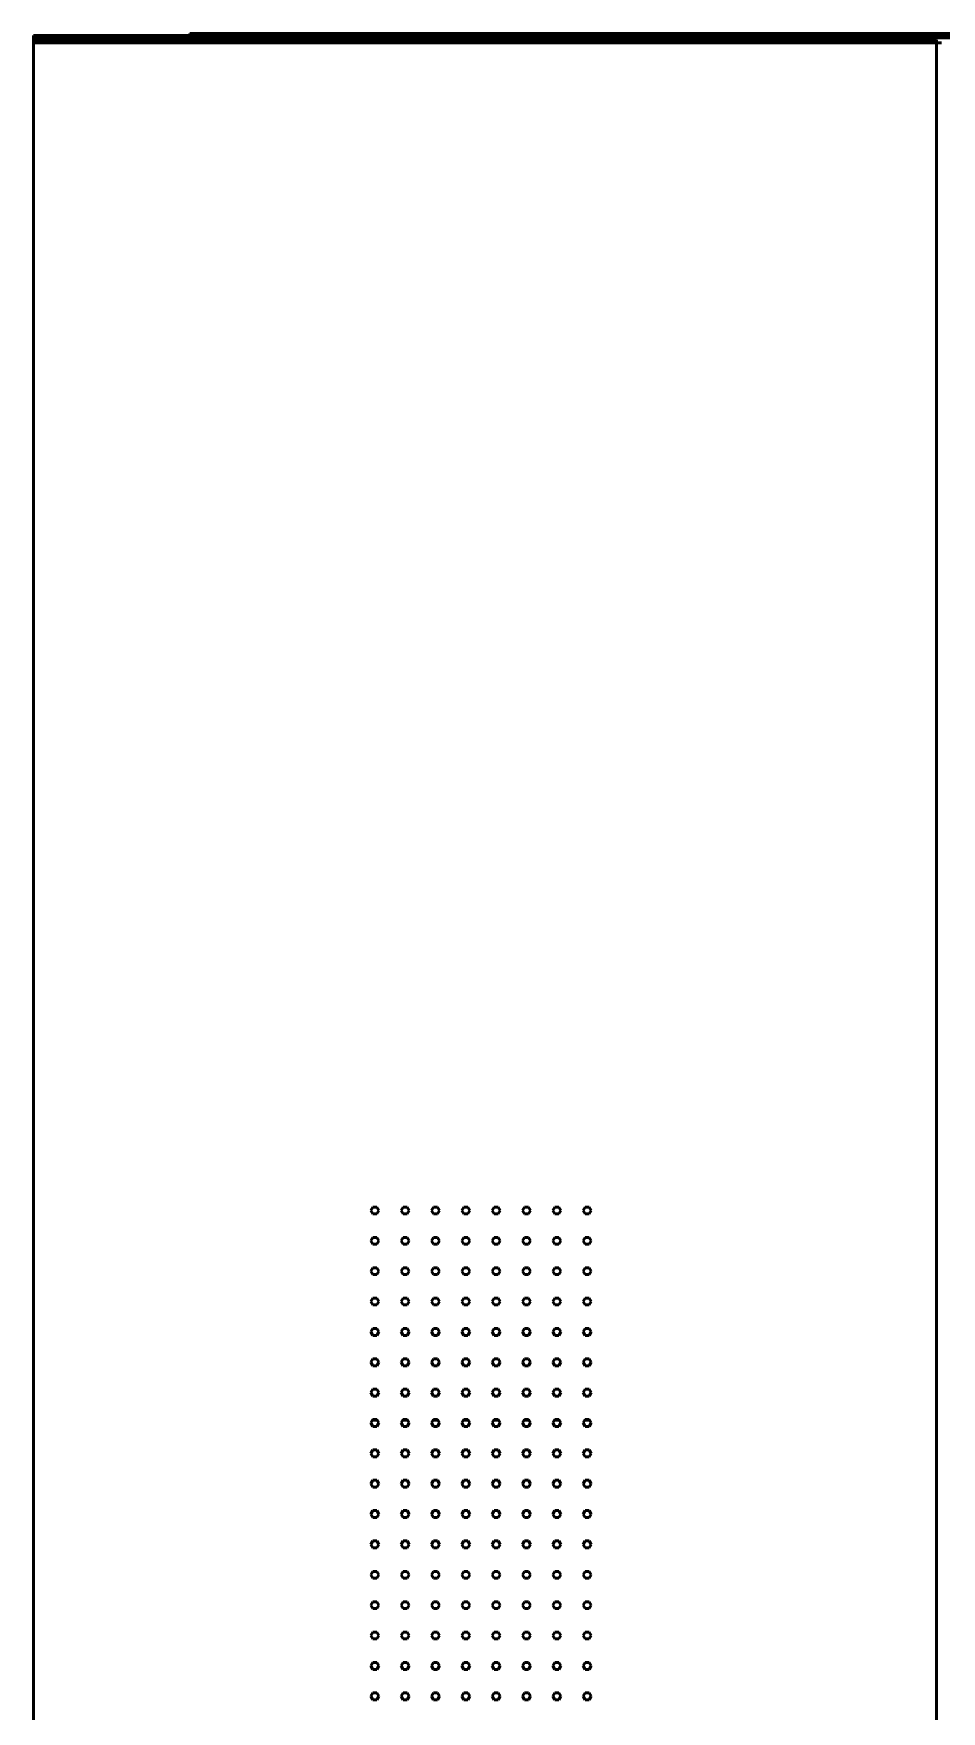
# Model space of a CAD drawing. Header units: millimetres. Extents: x 0 to 114, y -14 to 195.
# Drawn here: x 0 to 56.9, y 89.9 to 195 of the extents above; entities that cross this region are included whole.
import ezdxf

# ---------------------------------------------------------------- set-up
doc = ezdxf.new("R2010")
doc.units = ezdxf.units.MM
doc.layers.add('Visible (ANSI)', color=7, linetype='Continuous', lineweight=50)

msp = doc.modelspace()

# ---------------------------------------------------------------- linework, layer by layer
at = {"layer": 'Visible (ANSI)'}
for p, q in [((0, 194.878), (0.634, 194.878)), ((0, 194.878), (0, 194.726)), ((0.634, 194.726), (0, 194.726)), ((0, 194.726), (0, 194.422)), ((0.634, 194.726), (0, 194.726)), ((0, 194.599), (0.305, 194.599)), ((0, 194.599), (0, 194.447)), ((8.866, 194.599), (0.305, 194.599)), ((0.634, 194.878), (112.795, 194.878)), ((0.634, 194.726), (112.795, 194.726)), ((0.634, 194.726), (4.439, 194.726)), ((5.073, 194.599), (5.073, 194.726)), ((8.866, 194.599), (9.023, 194.599)), ((10.942, 194.599), (9.023, 194.599)), ((9.791, 195), (9.791, 194.878)), ((9.791, 195), (10.425, 195)), ((10.425, 195), (103.004, 195)), ((11.02, 194.599), (10.942, 194.599)), ((45.536, 194.599), (11.02, 194.599)), ((45.614, 194.599), (45.536, 194.599)), ((47.532, 194.599), (45.614, 194.599)), ((47.532, 194.599), (47.689, 194.599)), ((56.251, 194.599), (47.689, 194.599)), ((56.251, 194.599), (56.555, 194.599)), ((56.555, 194.447), (56.555, 194.599)), ((0.305, 194.447), (0, 194.447)), ((0, 10.298), (0, 194.422)), ((0.304, 194.422), (0, 194.422)), ((0.304, 194.422), (8.866, 194.422)), ((0.305, 194.447), (8.866, 194.447)), ((0.305, 194.422), (0.305, 194.447)), ((9.023, 194.447), (8.866, 194.447)), ((9.023, 194.422), (8.866, 194.422)), ((9.023, 194.447), (10.942, 194.447)), ((10.941, 194.422), (9.023, 194.422)), ((11.019, 194.422), (10.941, 194.422)), ((10.942, 194.447), (11.02, 194.447)), ((11.019, 194.422), (45.536, 194.422)), ((11.02, 194.447), (45.536, 194.447)), ((45.536, 194.447), (45.614, 194.447)), ((45.536, 194.422), (45.615, 194.422)), ((45.614, 194.447), (47.532, 194.447)), ((45.615, 194.422), (47.533, 194.422)), ((47.689, 194.447), (47.532, 194.447)), ((47.69, 194.422), (47.533, 194.422)), ((47.689, 194.447), (56.251, 194.447)), ((47.69, 194.422), (56.251, 194.422)), ((56.555, 194.447), (56.251, 194.447)), ((56.251, 194.422), (56.251, 194.447)), ((56.556, 194.422), (56.251, 194.422)), ((56.556, 194.422), (56.708, 194.422)), ((56.556, 194.422), (56.556, 10.298)), ((56.708, 194.422), (56.873, 194.422)), ((21.12, 121.266), (21.245, 121.482)), ((21.245, 121.05), (21.12, 121.266)), ((21.245, 121.482), (21.495, 121.482)), ((21.495, 121.05), (21.245, 121.05)), ((21.495, 121.482), (21.619, 121.266)), ((21.619, 121.266), (21.495, 121.05)), ((23.023, 121.266), (23.147, 121.482)), ((23.147, 121.05), (23.023, 121.266)), ((23.147, 121.482), (23.397, 121.482)), ((23.397, 121.05), (23.147, 121.05)), ((23.397, 121.482), (23.522, 121.266)), ((23.522, 121.266), (23.397, 121.05)), ((24.925, 121.266), (25.05, 121.482)), ((25.05, 121.05), (24.925, 121.266)), ((25.05, 121.482), (25.299, 121.482)), ((25.299, 121.05), (25.05, 121.05)), ((25.299, 121.482), (25.424, 121.266)), ((25.424, 121.266), (25.299, 121.05)), ((26.827, 121.266), (26.952, 121.482)), ((26.952, 121.05), (26.827, 121.266)), ((26.952, 121.482), (27.202, 121.482)), ((27.202, 121.05), (26.952, 121.05)), ((27.202, 121.482), (27.326, 121.266)), ((27.326, 121.266), (27.202, 121.05)), ((28.729, 121.266), (28.854, 121.482)), ((28.854, 121.05), (28.729, 121.266)), ((28.854, 121.482), (29.104, 121.482)), ((29.104, 121.05), (28.854, 121.05)), ((29.104, 121.482), (29.229, 121.266)), ((29.229, 121.266), (29.104, 121.05)), ((30.632, 121.266), (30.757, 121.482)), ((30.757, 121.05), (30.632, 121.266)), ((30.757, 121.482), (31.006, 121.482)), ((31.006, 121.05), (30.757, 121.05)), ((31.006, 121.482), (31.131, 121.266)), ((31.131, 121.266), (31.006, 121.05)), ((32.534, 121.266), (32.659, 121.482)), ((32.659, 121.05), (32.534, 121.266)), ((32.659, 121.482), (32.909, 121.482)), ((32.909, 121.05), (32.659, 121.05)), ((32.909, 121.482), (33.033, 121.266)), ((33.033, 121.266), (32.909, 121.05)), ((34.436, 121.266), (34.561, 121.482)), ((34.561, 121.05), (34.436, 121.266)), ((34.561, 121.482), (34.811, 121.482)), ((34.811, 121.05), (34.561, 121.05)), ((34.811, 121.482), (34.936, 121.266)), ((34.936, 121.266), (34.811, 121.05)), ((21.12, 119.364), (21.245, 119.58)), ((21.245, 119.148), (21.12, 119.364)), ((21.245, 119.58), (21.495, 119.58)), ((21.495, 119.148), (21.245, 119.148)), ((21.495, 119.58), (21.619, 119.364)), ((21.619, 119.364), (21.495, 119.148)), ((23.023, 119.364), (23.147, 119.58)), ((23.147, 119.148), (23.023, 119.364)), ((23.147, 119.58), (23.397, 119.58)), ((23.397, 119.148), (23.147, 119.148)), ((23.397, 119.58), (23.522, 119.364)), ((23.522, 119.364), (23.397, 119.148)), ((24.925, 119.364), (25.05, 119.58)), ((25.05, 119.148), (24.925, 119.364)), ((25.05, 119.58), (25.299, 119.58)), ((25.299, 119.148), (25.05, 119.148)), ((25.299, 119.58), (25.424, 119.364)), ((25.424, 119.364), (25.299, 119.148)), ((26.827, 119.364), (26.952, 119.58)), ((26.952, 119.148), (26.827, 119.364)), ((26.952, 119.58), (27.202, 119.58)), ((27.202, 119.148), (26.952, 119.148)), ((27.202, 119.58), (27.326, 119.364)), ((27.326, 119.364), (27.202, 119.148)), ((28.729, 119.364), (28.854, 119.58)), ((28.854, 119.148), (28.729, 119.364)), ((28.854, 119.58), (29.104, 119.58)), ((29.104, 119.148), (28.854, 119.148)), ((29.104, 119.58), (29.229, 119.364)), ((29.229, 119.364), (29.104, 119.148)), ((30.632, 119.364), (30.757, 119.58)), ((30.757, 119.148), (30.632, 119.364)), ((30.757, 119.58), (31.006, 119.58)), ((31.006, 119.148), (30.757, 119.148)), ((31.006, 119.58), (31.131, 119.364)), ((31.131, 119.364), (31.006, 119.148)), ((32.534, 119.364), (32.659, 119.58)), ((32.659, 119.148), (32.534, 119.364)), ((32.659, 119.58), (32.909, 119.58)), ((32.909, 119.148), (32.659, 119.148)), ((32.909, 119.58), (33.033, 119.364)), ((33.033, 119.364), (32.909, 119.148)), ((34.436, 119.364), (34.561, 119.58)), ((34.561, 119.148), (34.436, 119.364)), ((34.561, 119.58), (34.811, 119.58)), ((34.811, 119.148), (34.561, 119.148)), ((34.811, 119.58), (34.936, 119.364)), ((34.936, 119.364), (34.811, 119.148)), ((21.12, 117.462), (21.245, 117.678)), ((21.245, 117.245), (21.12, 117.462)), ((21.245, 117.678), (21.495, 117.678)), ((21.495, 117.245), (21.245, 117.245)), ((21.495, 117.678), (21.619, 117.462)), ((21.619, 117.462), (21.495, 117.245)), ((23.023, 117.462), (23.147, 117.678)), ((23.147, 117.245), (23.023, 117.462)), ((23.147, 117.678), (23.397, 117.678)), ((23.397, 117.245), (23.147, 117.245)), ((23.397, 117.678), (23.522, 117.462)), ((23.522, 117.462), (23.397, 117.245)), ((24.925, 117.462), (25.05, 117.678)), ((25.05, 117.245), (24.925, 117.462)), ((25.05, 117.678), (25.299, 117.678)), ((25.299, 117.245), (25.05, 117.245)), ((25.299, 117.678), (25.424, 117.462)), ((25.424, 117.462), (25.299, 117.245)), ((26.827, 117.462), (26.952, 117.678)), ((26.952, 117.245), (26.827, 117.462)), ((26.952, 117.678), (27.202, 117.678)), ((27.202, 117.245), (26.952, 117.245)), ((27.202, 117.678), (27.326, 117.462)), ((27.326, 117.462), (27.202, 117.245)), ((28.729, 117.462), (28.854, 117.678)), ((28.854, 117.245), (28.729, 117.462)), ((28.854, 117.678), (29.104, 117.678)), ((29.104, 117.245), (28.854, 117.245)), ((29.104, 117.678), (29.229, 117.462)), ((29.229, 117.462), (29.104, 117.245)), ((30.632, 117.462), (30.757, 117.678)), ((30.757, 117.245), (30.632, 117.462)), ((30.757, 117.678), (31.006, 117.678)), ((31.006, 117.245), (30.757, 117.245)), ((31.006, 117.678), (31.131, 117.462)), ((31.131, 117.462), (31.006, 117.245)), ((32.534, 117.462), (32.659, 117.678)), ((32.659, 117.245), (32.534, 117.462)), ((32.659, 117.678), (32.909, 117.678)), ((32.909, 117.245), (32.659, 117.245)), ((32.909, 117.678), (33.033, 117.462)), ((33.033, 117.462), (32.909, 117.245)), ((34.436, 117.462), (34.561, 117.678)), ((34.561, 117.245), (34.436, 117.462)), ((34.561, 117.678), (34.811, 117.678)), ((34.811, 117.245), (34.561, 117.245)), ((34.811, 117.678), (34.936, 117.462)), ((34.936, 117.462), (34.811, 117.245)), ((21.12, 115.559), (21.245, 115.776)), ((21.245, 115.776), (21.495, 115.776)), ((21.495, 115.776), (21.619, 115.559)), ((23.023, 115.559), (23.147, 115.776)), ((23.147, 115.776), (23.397, 115.776)), ((23.397, 115.776), (23.522, 115.559)), ((24.925, 115.559), (25.05, 115.776)), ((25.05, 115.776), (25.299, 115.776)), ((25.299, 115.776), (25.424, 115.559)), ((26.827, 115.559), (26.952, 115.776)), ((26.952, 115.776), (27.202, 115.776)), ((27.202, 115.776), (27.326, 115.559)), ((28.729, 115.559), (28.854, 115.776)), ((28.854, 115.776), (29.104, 115.776)), ((29.104, 115.776), (29.229, 115.559)), ((30.632, 115.559), (30.757, 115.776)), ((30.757, 115.776), (31.006, 115.776)), ((31.006, 115.776), (31.131, 115.559)), ((32.534, 115.559), (32.659, 115.776)), ((32.659, 115.776), (32.909, 115.776)), ((32.909, 115.776), (33.033, 115.559)), ((34.436, 115.559), (34.561, 115.776)), ((34.561, 115.776), (34.811, 115.776)), ((34.811, 115.776), (34.936, 115.559)), ((21.245, 115.343), (21.12, 115.559)), ((21.495, 115.343), (21.245, 115.343)), ((21.619, 115.559), (21.495, 115.343)), ((23.147, 115.343), (23.023, 115.559)), ((23.397, 115.343), (23.147, 115.343)), ((23.522, 115.559), (23.397, 115.343)), ((25.05, 115.343), (24.925, 115.559)), ((25.299, 115.343), (25.05, 115.343)), ((25.424, 115.559), (25.299, 115.343)), ((26.952, 115.343), (26.827, 115.559)), ((27.202, 115.343), (26.952, 115.343)), ((27.326, 115.559), (27.202, 115.343)), ((28.854, 115.343), (28.729, 115.559)), ((29.104, 115.343), (28.854, 115.343)), ((29.229, 115.559), (29.104, 115.343)), ((30.757, 115.343), (30.632, 115.559)), ((31.006, 115.343), (30.757, 115.343)), ((31.131, 115.559), (31.006, 115.343)), ((32.659, 115.343), (32.534, 115.559)), ((32.909, 115.343), (32.659, 115.343)), ((33.033, 115.559), (32.909, 115.343)), ((34.561, 115.343), (34.436, 115.559)), ((34.811, 115.343), (34.561, 115.343)), ((34.936, 115.559), (34.811, 115.343)), ((21.12, 113.657), (21.245, 113.873)), ((21.245, 113.441), (21.12, 113.657)), ((21.245, 113.873), (21.495, 113.873)), ((21.495, 113.873), (21.619, 113.657)), ((21.619, 113.657), (21.495, 113.441)), ((23.023, 113.657), (23.147, 113.873)), ((23.147, 113.441), (23.023, 113.657)), ((23.147, 113.873), (23.397, 113.873)), ((23.397, 113.873), (23.522, 113.657)), ((23.522, 113.657), (23.397, 113.441)), ((24.925, 113.657), (25.05, 113.873)), ((25.05, 113.441), (24.925, 113.657)), ((25.05, 113.873), (25.299, 113.873)), ((25.299, 113.873), (25.424, 113.657)), ((25.424, 113.657), (25.299, 113.441)), ((26.827, 113.657), (26.952, 113.873)), ((26.952, 113.441), (26.827, 113.657)), ((26.952, 113.873), (27.202, 113.873)), ((27.202, 113.873), (27.326, 113.657)), ((27.326, 113.657), (27.202, 113.441)), ((28.729, 113.657), (28.854, 113.873)), ((28.854, 113.441), (28.729, 113.657)), ((28.854, 113.873), (29.104, 113.873)), ((29.104, 113.873), (29.229, 113.657)), ((29.229, 113.657), (29.104, 113.441)), ((30.632, 113.657), (30.757, 113.873)), ((30.757, 113.441), (30.632, 113.657)), ((30.757, 113.873), (31.006, 113.873)), ((31.006, 113.873), (31.131, 113.657)), ((31.131, 113.657), (31.006, 113.441)), ((32.534, 113.657), (32.659, 113.873)), ((32.659, 113.441), (32.534, 113.657)), ((32.659, 113.873), (32.909, 113.873)), ((32.909, 113.873), (33.033, 113.657)), ((33.033, 113.657), (32.909, 113.441)), ((34.436, 113.657), (34.561, 113.873)), ((34.561, 113.441), (34.436, 113.657)), ((34.561, 113.873), (34.811, 113.873)), ((34.811, 113.873), (34.936, 113.657)), ((34.936, 113.657), (34.811, 113.441)), ((21.495, 113.441), (21.245, 113.441)), ((23.397, 113.441), (23.147, 113.441)), ((25.299, 113.441), (25.05, 113.441)), ((27.202, 113.441), (26.952, 113.441)), ((29.104, 113.441), (28.854, 113.441)), ((31.006, 113.441), (30.757, 113.441)), ((32.909, 113.441), (32.659, 113.441)), ((34.811, 113.441), (34.561, 113.441)), ((21.12, 111.755), (21.245, 111.971)), ((21.245, 111.538), (21.12, 111.755)), ((21.245, 111.971), (21.495, 111.971)), ((21.495, 111.538), (21.245, 111.538)), ((21.495, 111.971), (21.619, 111.755)), ((21.619, 111.755), (21.495, 111.538)), ((23.023, 111.755), (23.147, 111.971)), ((23.147, 111.538), (23.023, 111.755)), ((23.147, 111.971), (23.397, 111.971)), ((23.397, 111.538), (23.147, 111.538)), ((23.397, 111.971), (23.522, 111.755)), ((23.522, 111.755), (23.397, 111.538)), ((24.925, 111.755), (25.05, 111.971)), ((25.05, 111.538), (24.925, 111.755)), ((25.05, 111.971), (25.299, 111.971)), ((25.299, 111.538), (25.05, 111.538)), ((25.299, 111.971), (25.424, 111.755)), ((25.424, 111.755), (25.299, 111.538)), ((26.827, 111.755), (26.952, 111.971)), ((26.952, 111.538), (26.827, 111.755)), ((26.952, 111.971), (27.202, 111.971)), ((27.202, 111.538), (26.952, 111.538)), ((27.202, 111.971), (27.326, 111.755)), ((27.326, 111.755), (27.202, 111.538)), ((28.729, 111.755), (28.854, 111.971)), ((28.854, 111.538), (28.729, 111.755)), ((28.854, 111.971), (29.104, 111.971)), ((29.104, 111.538), (28.854, 111.538)), ((29.104, 111.971), (29.229, 111.755)), ((29.229, 111.755), (29.104, 111.538)), ((30.632, 111.755), (30.757, 111.971)), ((30.757, 111.538), (30.632, 111.755)), ((30.757, 111.971), (31.006, 111.971)), ((31.006, 111.538), (30.757, 111.538)), ((31.006, 111.971), (31.131, 111.755)), ((31.131, 111.755), (31.006, 111.538)), ((32.534, 111.755), (32.659, 111.971)), ((32.659, 111.538), (32.534, 111.755)), ((32.659, 111.971), (32.909, 111.971)), ((32.909, 111.538), (32.659, 111.538)), ((32.909, 111.971), (33.033, 111.755)), ((33.033, 111.755), (32.909, 111.538)), ((34.436, 111.755), (34.561, 111.971)), ((34.561, 111.538), (34.436, 111.755)), ((34.561, 111.971), (34.811, 111.971)), ((34.811, 111.538), (34.561, 111.538)), ((34.811, 111.971), (34.936, 111.755)), ((34.936, 111.755), (34.811, 111.538)), ((21.12, 109.852), (21.245, 110.069)), ((21.245, 109.636), (21.12, 109.852)), ((21.245, 110.069), (21.495, 110.069)), ((21.495, 109.636), (21.245, 109.636)), ((21.495, 110.069), (21.619, 109.852)), ((21.619, 109.852), (21.495, 109.636)), ((23.023, 109.852), (23.147, 110.069)), ((23.147, 109.636), (23.023, 109.852)), ((23.147, 110.069), (23.397, 110.069)), ((23.397, 109.636), (23.147, 109.636)), ((23.397, 110.069), (23.522, 109.852)), ((23.522, 109.852), (23.397, 109.636)), ((24.925, 109.852), (25.05, 110.069)), ((25.05, 109.636), (24.925, 109.852)), ((25.05, 110.069), (25.299, 110.069)), ((25.299, 109.636), (25.05, 109.636)), ((25.299, 110.069), (25.424, 109.852)), ((25.424, 109.852), (25.299, 109.636)), ((26.827, 109.852), (26.952, 110.069)), ((26.952, 109.636), (26.827, 109.852)), ((26.952, 110.069), (27.202, 110.069)), ((27.202, 109.636), (26.952, 109.636)), ((27.202, 110.069), (27.326, 109.852)), ((27.326, 109.852), (27.202, 109.636)), ((28.729, 109.852), (28.854, 110.069)), ((28.854, 109.636), (28.729, 109.852)), ((28.854, 110.069), (29.104, 110.069)), ((29.104, 109.636), (28.854, 109.636)), ((29.104, 110.069), (29.229, 109.852)), ((29.229, 109.852), (29.104, 109.636)), ((30.632, 109.852), (30.757, 110.069)), ((30.757, 109.636), (30.632, 109.852)), ((30.757, 110.069), (31.006, 110.069)), ((31.006, 109.636), (30.757, 109.636)), ((31.006, 110.069), (31.131, 109.852)), ((31.131, 109.852), (31.006, 109.636)), ((32.534, 109.852), (32.659, 110.069)), ((32.659, 109.636), (32.534, 109.852)), ((32.659, 110.069), (32.909, 110.069)), ((32.909, 109.636), (32.659, 109.636)), ((32.909, 110.069), (33.033, 109.852)), ((33.033, 109.852), (32.909, 109.636)), ((34.436, 109.852), (34.561, 110.069)), ((34.561, 109.636), (34.436, 109.852)), ((34.561, 110.069), (34.811, 110.069)), ((34.811, 109.636), (34.561, 109.636)), ((34.811, 110.069), (34.936, 109.852)), ((34.936, 109.852), (34.811, 109.636)), ((21.12, 107.95), (21.245, 108.166)), ((21.245, 107.734), (21.12, 107.95)), ((21.52, 108.122), (21.22, 108.122)), ((21.245, 108.166), (21.495, 108.166)), ((21.495, 107.734), (21.245, 107.734)), ((21.495, 108.166), (21.619, 107.95)), ((21.619, 107.95), (21.495, 107.734)), ((23.023, 107.95), (23.147, 108.166)), ((23.147, 107.734), (23.023, 107.95)), ((23.422, 108.122), (23.122, 108.122)), ((23.147, 108.166), (23.397, 108.166)), ((23.397, 107.734), (23.147, 107.734)), ((23.397, 108.166), (23.522, 107.95)), ((23.522, 107.95), (23.397, 107.734)), ((24.925, 107.95), (25.05, 108.166)), ((25.05, 107.734), (24.925, 107.95)), ((25.325, 108.122), (25.024, 108.122)), ((25.05, 108.166), (25.299, 108.166)), ((25.299, 107.734), (25.05, 107.734)), ((25.299, 108.166), (25.424, 107.95)), ((25.424, 107.95), (25.299, 107.734)), ((26.827, 107.95), (26.952, 108.166)), ((26.952, 107.734), (26.827, 107.95)), ((27.227, 108.122), (26.927, 108.122)), ((26.952, 108.166), (27.202, 108.166)), ((27.202, 107.734), (26.952, 107.734)), ((27.202, 108.166), (27.326, 107.95)), ((27.326, 107.95), (27.202, 107.734)), ((28.729, 107.95), (28.854, 108.166)), ((28.854, 107.734), (28.729, 107.95)), ((29.129, 108.122), (28.829, 108.122)), ((28.854, 108.166), (29.104, 108.166)), ((29.104, 107.734), (28.854, 107.734)), ((29.104, 108.166), (29.229, 107.95)), ((29.229, 107.95), (29.104, 107.734)), ((30.632, 107.95), (30.757, 108.166)), ((30.757, 107.734), (30.632, 107.95)), ((31.032, 108.122), (30.731, 108.122)), ((30.757, 108.166), (31.006, 108.166)), ((31.006, 107.734), (30.757, 107.734)), ((31.006, 108.166), (31.131, 107.95)), ((31.131, 107.95), (31.006, 107.734)), ((32.534, 107.95), (32.659, 108.166)), ((32.659, 107.734), (32.534, 107.95)), ((32.934, 108.122), (32.634, 108.122)), ((32.659, 108.166), (32.909, 108.166)), ((32.909, 107.734), (32.659, 107.734)), ((32.909, 108.166), (33.033, 107.95)), ((33.033, 107.95), (32.909, 107.734)), ((34.436, 107.95), (34.561, 108.166)), ((34.561, 107.734), (34.436, 107.95)), ((34.836, 108.122), (34.536, 108.122)), ((34.561, 108.166), (34.811, 108.166)), ((34.811, 107.734), (34.561, 107.734)), ((34.811, 108.166), (34.936, 107.95)), ((34.936, 107.95), (34.811, 107.734)), ((21.12, 106.048), (21.245, 106.264)), ((21.245, 106.264), (21.495, 106.264)), ((21.495, 106.264), (21.619, 106.048)), ((23.023, 106.048), (23.147, 106.264)), ((23.147, 106.264), (23.397, 106.264)), ((23.397, 106.264), (23.522, 106.048)), ((24.925, 106.048), (25.05, 106.264)), ((25.05, 106.264), (25.299, 106.264)), ((25.299, 106.264), (25.424, 106.048)), ((26.827, 106.048), (26.952, 106.264)), ((26.952, 106.264), (27.202, 106.264)), ((27.202, 106.264), (27.326, 106.048)), ((28.729, 106.048), (28.854, 106.264)), ((28.854, 106.264), (29.104, 106.264)), ((29.104, 106.264), (29.229, 106.048)), ((30.632, 106.048), (30.757, 106.264)), ((30.757, 106.264), (31.006, 106.264)), ((31.006, 106.264), (31.131, 106.048)), ((32.534, 106.048), (32.659, 106.264)), ((32.659, 106.264), (32.909, 106.264)), ((32.909, 106.264), (33.033, 106.048)), ((34.436, 106.048), (34.561, 106.264)), ((34.561, 106.264), (34.811, 106.264)), ((34.811, 106.264), (34.936, 106.048)), ((21.245, 105.832), (21.12, 106.048)), ((21.495, 105.832), (21.245, 105.832)), ((21.619, 106.048), (21.495, 105.832)), ((23.147, 105.832), (23.023, 106.048)), ((23.397, 105.832), (23.147, 105.832)), ((23.522, 106.048), (23.397, 105.832)), ((25.05, 105.832), (24.925, 106.048)), ((25.299, 105.832), (25.05, 105.832)), ((25.424, 106.048), (25.299, 105.832)), ((26.952, 105.832), (26.827, 106.048)), ((27.202, 105.832), (26.952, 105.832)), ((27.326, 106.048), (27.202, 105.832)), ((28.854, 105.832), (28.729, 106.048)), ((29.104, 105.832), (28.854, 105.832)), ((29.229, 106.048), (29.104, 105.832)), ((30.757, 105.832), (30.632, 106.048)), ((31.006, 105.832), (30.757, 105.832)), ((31.131, 106.048), (31.006, 105.832)), ((32.659, 105.832), (32.534, 106.048)), ((32.909, 105.832), (32.659, 105.832)), ((33.033, 106.048), (32.909, 105.832)), ((34.561, 105.832), (34.436, 106.048)), ((34.811, 105.832), (34.561, 105.832)), ((34.936, 106.048), (34.811, 105.832)), ((21.12, 104.145), (21.245, 104.362)), ((21.245, 103.929), (21.12, 104.145)), ((21.245, 104.362), (21.495, 104.362)), ((21.495, 104.362), (21.619, 104.145)), ((21.619, 104.145), (21.495, 103.929)), ((23.023, 104.145), (23.147, 104.362)), ((23.147, 103.929), (23.023, 104.145)), ((23.147, 104.362), (23.397, 104.362)), ((23.397, 104.362), (23.522, 104.145)), ((23.522, 104.145), (23.397, 103.929)), ((24.925, 104.145), (25.05, 104.362)), ((25.05, 103.929), (24.925, 104.145)), ((25.05, 104.362), (25.299, 104.362)), ((25.299, 104.362), (25.424, 104.145)), ((25.424, 104.145), (25.299, 103.929)), ((26.827, 104.145), (26.952, 104.362)), ((26.952, 103.929), (26.827, 104.145)), ((26.952, 104.362), (27.202, 104.362)), ((27.202, 104.362), (27.326, 104.145)), ((27.326, 104.145), (27.202, 103.929)), ((28.729, 104.145), (28.854, 104.362)), ((28.854, 103.929), (28.729, 104.145)), ((28.854, 104.362), (29.104, 104.362)), ((29.104, 104.362), (29.229, 104.145)), ((29.229, 104.145), (29.104, 103.929)), ((30.632, 104.145), (30.757, 104.362)), ((30.757, 103.929), (30.632, 104.145)), ((30.757, 104.362), (31.006, 104.362)), ((31.006, 104.362), (31.131, 104.145)), ((31.131, 104.145), (31.006, 103.929)), ((32.534, 104.145), (32.659, 104.362)), ((32.659, 103.929), (32.534, 104.145)), ((32.659, 104.362), (32.909, 104.362)), ((32.909, 104.362), (33.033, 104.145)), ((33.033, 104.145), (32.909, 103.929)), ((34.436, 104.145), (34.561, 104.362)), ((34.561, 103.929), (34.436, 104.145)), ((34.561, 104.362), (34.811, 104.362)), ((34.811, 104.362), (34.936, 104.145)), ((34.936, 104.145), (34.811, 103.929)), ((21.495, 103.929), (21.245, 103.929)), ((23.397, 103.929), (23.147, 103.929)), ((25.299, 103.929), (25.05, 103.929)), ((27.202, 103.929), (26.952, 103.929)), ((29.104, 103.929), (28.854, 103.929)), ((31.006, 103.929), (30.757, 103.929)), ((32.909, 103.929), (32.659, 103.929)), ((34.811, 103.929), (34.561, 103.929)), ((21.12, 102.243), (21.245, 102.459)), ((21.245, 102.027), (21.12, 102.243)), ((21.245, 102.459), (21.495, 102.459)), ((21.495, 102.027), (21.245, 102.027)), ((21.495, 102.459), (21.619, 102.243)), ((21.619, 102.243), (21.495, 102.027)), ((23.023, 102.243), (23.147, 102.459)), ((23.147, 102.027), (23.023, 102.243)), ((23.147, 102.459), (23.397, 102.459)), ((23.397, 102.027), (23.147, 102.027)), ((23.397, 102.459), (23.522, 102.243)), ((23.522, 102.243), (23.397, 102.027)), ((24.925, 102.243), (25.05, 102.459)), ((25.05, 102.027), (24.925, 102.243)), ((25.05, 102.459), (25.299, 102.459)), ((25.299, 102.027), (25.05, 102.027)), ((25.299, 102.459), (25.424, 102.243)), ((25.424, 102.243), (25.299, 102.027)), ((26.827, 102.243), (26.952, 102.459)), ((26.952, 102.027), (26.827, 102.243)), ((26.952, 102.459), (27.202, 102.459)), ((27.202, 102.027), (26.952, 102.027)), ((27.202, 102.459), (27.326, 102.243)), ((27.326, 102.243), (27.202, 102.027)), ((28.729, 102.243), (28.854, 102.459)), ((28.854, 102.027), (28.729, 102.243)), ((28.854, 102.459), (29.104, 102.459)), ((29.104, 102.027), (28.854, 102.027)), ((29.104, 102.459), (29.229, 102.243)), ((29.229, 102.243), (29.104, 102.027)), ((30.632, 102.243), (30.757, 102.459)), ((30.757, 102.027), (30.632, 102.243)), ((30.757, 102.459), (31.006, 102.459)), ((31.006, 102.027), (30.757, 102.027)), ((31.006, 102.459), (31.131, 102.243)), ((31.131, 102.243), (31.006, 102.027)), ((32.534, 102.243), (32.659, 102.459)), ((32.659, 102.027), (32.534, 102.243)), ((32.659, 102.459), (32.909, 102.459)), ((32.909, 102.027), (32.659, 102.027)), ((32.909, 102.459), (33.033, 102.243)), ((33.033, 102.243), (32.909, 102.027)), ((34.436, 102.243), (34.561, 102.459)), ((34.561, 102.027), (34.436, 102.243)), ((34.561, 102.459), (34.811, 102.459)), ((34.811, 102.027), (34.561, 102.027)), ((34.811, 102.459), (34.936, 102.243)), ((34.936, 102.243), (34.811, 102.027)), ((21.12, 100.341), (21.245, 100.557)), ((21.245, 100.125), (21.12, 100.341)), ((21.245, 100.557), (21.495, 100.557)), ((21.495, 100.125), (21.245, 100.125)), ((21.495, 100.557), (21.619, 100.341)), ((21.619, 100.341), (21.495, 100.125)), ((23.023, 100.341), (23.147, 100.557)), ((23.147, 100.125), (23.023, 100.341)), ((23.147, 100.557), (23.397, 100.557)), ((23.397, 100.125), (23.147, 100.125)), ((23.397, 100.557), (23.522, 100.341)), ((23.522, 100.341), (23.397, 100.125)), ((24.925, 100.341), (25.05, 100.557)), ((25.05, 100.125), (24.925, 100.341)), ((25.05, 100.557), (25.299, 100.557)), ((25.299, 100.125), (25.05, 100.125)), ((25.299, 100.557), (25.424, 100.341)), ((25.424, 100.341), (25.299, 100.125)), ((26.827, 100.341), (26.952, 100.557)), ((26.952, 100.125), (26.827, 100.341)), ((26.952, 100.557), (27.202, 100.557)), ((27.202, 100.125), (26.952, 100.125)), ((27.202, 100.557), (27.326, 100.341)), ((27.326, 100.341), (27.202, 100.125)), ((28.729, 100.341), (28.854, 100.557)), ((28.854, 100.125), (28.729, 100.341)), ((28.854, 100.557), (29.104, 100.557)), ((29.104, 100.125), (28.854, 100.125)), ((29.104, 100.557), (29.229, 100.341)), ((29.229, 100.341), (29.104, 100.125)), ((30.632, 100.341), (30.757, 100.557)), ((30.757, 100.125), (30.632, 100.341)), ((30.757, 100.557), (31.006, 100.557)), ((31.006, 100.125), (30.757, 100.125)), ((31.006, 100.557), (31.131, 100.341)), ((31.131, 100.341), (31.006, 100.125)), ((32.534, 100.341), (32.659, 100.557)), ((32.659, 100.125), (32.534, 100.341)), ((32.659, 100.557), (32.909, 100.557)), ((32.909, 100.125), (32.659, 100.125)), ((32.909, 100.557), (33.033, 100.341)), ((33.033, 100.341), (32.909, 100.125)), ((34.436, 100.341), (34.561, 100.557)), ((34.561, 100.125), (34.436, 100.341)), ((34.561, 100.557), (34.811, 100.557)), ((34.811, 100.125), (34.561, 100.125)), ((34.811, 100.557), (34.936, 100.341)), ((34.936, 100.341), (34.811, 100.125)), ((21.12, 98.438), (21.245, 98.655)), ((21.245, 98.222), (21.12, 98.438)), ((21.245, 98.655), (21.495, 98.655)), ((21.495, 98.222), (21.245, 98.222)), ((21.495, 98.655), (21.619, 98.438)), ((21.619, 98.438), (21.495, 98.222)), ((23.023, 98.438), (23.147, 98.655)), ((23.147, 98.222), (23.023, 98.438)), ((23.147, 98.655), (23.397, 98.655)), ((23.397, 98.222), (23.147, 98.222)), ((23.397, 98.655), (23.522, 98.438)), ((23.522, 98.438), (23.397, 98.222)), ((24.925, 98.438), (25.05, 98.655)), ((25.05, 98.222), (24.925, 98.438)), ((25.05, 98.655), (25.299, 98.655)), ((25.299, 98.222), (25.05, 98.222)), ((25.299, 98.655), (25.424, 98.438)), ((25.424, 98.438), (25.299, 98.222)), ((26.827, 98.438), (26.952, 98.655)), ((26.952, 98.222), (26.827, 98.438)), ((26.952, 98.655), (27.202, 98.655)), ((27.202, 98.222), (26.952, 98.222)), ((27.202, 98.655), (27.326, 98.438)), ((27.326, 98.438), (27.202, 98.222)), ((28.729, 98.438), (28.854, 98.655)), ((28.854, 98.222), (28.729, 98.438)), ((28.854, 98.655), (29.104, 98.655)), ((29.104, 98.222), (28.854, 98.222)), ((29.104, 98.655), (29.229, 98.438)), ((29.229, 98.438), (29.104, 98.222)), ((30.632, 98.438), (30.757, 98.655)), ((30.757, 98.222), (30.632, 98.438)), ((30.757, 98.655), (31.006, 98.655)), ((31.006, 98.222), (30.757, 98.222)), ((31.006, 98.655), (31.131, 98.438)), ((31.131, 98.438), (31.006, 98.222)), ((32.534, 98.438), (32.659, 98.655)), ((32.659, 98.222), (32.534, 98.438)), ((32.659, 98.655), (32.909, 98.655)), ((32.909, 98.222), (32.659, 98.222)), ((32.909, 98.655), (33.033, 98.438)), ((33.033, 98.438), (32.909, 98.222)), ((34.436, 98.438), (34.561, 98.655)), ((34.561, 98.222), (34.436, 98.438)), ((34.561, 98.655), (34.811, 98.655)), ((34.811, 98.222), (34.561, 98.222)), ((34.811, 98.655), (34.936, 98.438)), ((34.936, 98.438), (34.811, 98.222)), ((21.12, 96.536), (21.245, 96.752)), ((21.245, 96.752), (21.495, 96.752)), ((21.495, 96.752), (21.619, 96.536)), ((23.023, 96.536), (23.147, 96.752)), ((23.147, 96.752), (23.397, 96.752)), ((23.397, 96.752), (23.522, 96.536)), ((24.925, 96.536), (25.05, 96.752)), ((25.05, 96.752), (25.299, 96.752)), ((25.299, 96.752), (25.424, 96.536)), ((26.827, 96.536), (26.952, 96.752)), ((26.952, 96.752), (27.202, 96.752)), ((27.202, 96.752), (27.326, 96.536)), ((28.729, 96.536), (28.854, 96.752)), ((28.854, 96.752), (29.104, 96.752)), ((29.104, 96.752), (29.229, 96.536)), ((30.632, 96.536), (30.757, 96.752)), ((30.757, 96.752), (31.006, 96.752)), ((31.006, 96.752), (31.131, 96.536)), ((32.534, 96.536), (32.659, 96.752)), ((32.659, 96.752), (32.909, 96.752)), ((32.909, 96.752), (33.033, 96.536)), ((34.436, 96.536), (34.561, 96.752)), ((34.561, 96.752), (34.811, 96.752)), ((34.811, 96.752), (34.936, 96.536)), ((21.245, 96.32), (21.12, 96.536)), ((21.495, 96.32), (21.245, 96.32)), ((21.619, 96.536), (21.495, 96.32)), ((23.147, 96.32), (23.023, 96.536)), ((23.397, 96.32), (23.147, 96.32)), ((23.522, 96.536), (23.397, 96.32)), ((25.05, 96.32), (24.925, 96.536)), ((25.299, 96.32), (25.05, 96.32)), ((25.424, 96.536), (25.299, 96.32)), ((26.952, 96.32), (26.827, 96.536)), ((27.202, 96.32), (26.952, 96.32)), ((27.326, 96.536), (27.202, 96.32)), ((28.854, 96.32), (28.729, 96.536)), ((29.104, 96.32), (28.854, 96.32)), ((29.229, 96.536), (29.104, 96.32)), ((30.757, 96.32), (30.632, 96.536)), ((31.006, 96.32), (30.757, 96.32)), ((31.131, 96.536), (31.006, 96.32)), ((32.659, 96.32), (32.534, 96.536)), ((32.909, 96.32), (32.659, 96.32)), ((33.033, 96.536), (32.909, 96.32)), ((34.561, 96.32), (34.436, 96.536)), ((34.811, 96.32), (34.561, 96.32)), ((34.936, 96.536), (34.811, 96.32)), ((21.12, 94.634), (21.245, 94.85)), ((21.245, 94.418), (21.12, 94.634)), ((21.245, 94.85), (21.495, 94.85)), ((21.495, 94.85), (21.619, 94.634)), ((21.619, 94.634), (21.495, 94.418)), ((23.023, 94.634), (23.147, 94.85)), ((23.147, 94.418), (23.023, 94.634)), ((23.147, 94.85), (23.397, 94.85)), ((23.397, 94.85), (23.522, 94.634)), ((23.522, 94.634), (23.397, 94.418)), ((24.925, 94.634), (25.05, 94.85)), ((25.05, 94.418), (24.925, 94.634)), ((25.05, 94.85), (25.299, 94.85)), ((25.299, 94.85), (25.424, 94.634)), ((25.424, 94.634), (25.299, 94.418)), ((26.827, 94.634), (26.952, 94.85)), ((26.952, 94.418), (26.827, 94.634)), ((26.952, 94.85), (27.202, 94.85)), ((27.202, 94.85), (27.326, 94.634)), ((27.326, 94.634), (27.202, 94.418)), ((28.729, 94.634), (28.854, 94.85)), ((28.854, 94.418), (28.729, 94.634)), ((28.854, 94.85), (29.104, 94.85)), ((29.104, 94.85), (29.229, 94.634)), ((29.229, 94.634), (29.104, 94.418)), ((30.632, 94.634), (30.757, 94.85)), ((30.757, 94.418), (30.632, 94.634)), ((30.757, 94.85), (31.006, 94.85)), ((31.006, 94.85), (31.131, 94.634)), ((31.131, 94.634), (31.006, 94.418)), ((32.534, 94.634), (32.659, 94.85)), ((32.659, 94.418), (32.534, 94.634)), ((32.659, 94.85), (32.909, 94.85)), ((32.909, 94.85), (33.033, 94.634)), ((33.033, 94.634), (32.909, 94.418)), ((34.436, 94.634), (34.561, 94.85)), ((34.561, 94.418), (34.436, 94.634)), ((34.561, 94.85), (34.811, 94.85)), ((34.811, 94.85), (34.936, 94.634)), ((34.936, 94.634), (34.811, 94.418)), ((21.495, 94.418), (21.245, 94.418)), ((23.397, 94.418), (23.147, 94.418)), ((25.299, 94.418), (25.05, 94.418)), ((27.202, 94.418), (26.952, 94.418)), ((29.104, 94.418), (28.854, 94.418)), ((31.006, 94.418), (30.757, 94.418)), ((32.909, 94.418), (32.659, 94.418)), ((34.811, 94.418), (34.561, 94.418)), ((21.12, 92.732), (21.245, 92.948)), ((21.245, 92.515), (21.12, 92.732)), ((21.245, 92.948), (21.495, 92.948)), ((21.495, 92.515), (21.245, 92.515)), ((21.495, 92.948), (21.619, 92.732)), ((21.619, 92.732), (21.495, 92.515)), ((23.023, 92.732), (23.147, 92.948)), ((23.147, 92.515), (23.023, 92.732)), ((23.147, 92.948), (23.397, 92.948)), ((23.397, 92.515), (23.147, 92.515)), ((23.397, 92.948), (23.522, 92.732)), ((23.522, 92.732), (23.397, 92.515)), ((24.925, 92.732), (25.05, 92.948)), ((25.05, 92.515), (24.925, 92.732)), ((25.05, 92.948), (25.299, 92.948)), ((25.299, 92.515), (25.05, 92.515)), ((25.299, 92.948), (25.424, 92.732)), ((25.424, 92.732), (25.299, 92.515)), ((26.827, 92.732), (26.952, 92.948)), ((26.952, 92.515), (26.827, 92.732)), ((26.952, 92.948), (27.202, 92.948)), ((27.202, 92.515), (26.952, 92.515)), ((27.202, 92.948), (27.326, 92.732)), ((27.326, 92.732), (27.202, 92.515)), ((28.729, 92.732), (28.854, 92.948)), ((28.854, 92.515), (28.729, 92.732)), ((28.854, 92.948), (29.104, 92.948)), ((29.104, 92.515), (28.854, 92.515)), ((29.104, 92.948), (29.229, 92.732)), ((29.229, 92.732), (29.104, 92.515)), ((30.632, 92.732), (30.757, 92.948)), ((30.757, 92.515), (30.632, 92.732)), ((30.757, 92.948), (31.006, 92.948)), ((31.006, 92.515), (30.757, 92.515)), ((31.006, 92.948), (31.131, 92.732)), ((31.131, 92.732), (31.006, 92.515)), ((32.534, 92.732), (32.659, 92.948)), ((32.659, 92.515), (32.534, 92.732)), ((32.659, 92.948), (32.909, 92.948)), ((32.909, 92.515), (32.659, 92.515)), ((32.909, 92.948), (33.033, 92.732)), ((33.033, 92.732), (32.909, 92.515)), ((34.436, 92.732), (34.561, 92.948)), ((34.561, 92.515), (34.436, 92.732)), ((34.561, 92.948), (34.811, 92.948)), ((34.811, 92.515), (34.561, 92.515)), ((34.811, 92.948), (34.936, 92.732)), ((34.936, 92.732), (34.811, 92.515)), ((21.12, 90.829), (21.245, 91.045)), ((21.245, 90.613), (21.12, 90.829)), ((21.245, 91.045), (21.495, 91.045)), ((21.495, 90.613), (21.245, 90.613)), ((21.495, 91.045), (21.619, 90.829)), ((21.619, 90.829), (21.495, 90.613)), ((23.023, 90.829), (23.147, 91.045)), ((23.147, 90.613), (23.023, 90.829)), ((23.147, 91.045), (23.397, 91.045)), ((23.397, 90.613), (23.147, 90.613)), ((23.397, 91.045), (23.522, 90.829)), ((23.522, 90.829), (23.397, 90.613)), ((24.925, 90.829), (25.05, 91.045)), ((25.05, 90.613), (24.925, 90.829)), ((25.05, 91.045), (25.299, 91.045)), ((25.299, 90.613), (25.05, 90.613)), ((25.299, 91.045), (25.424, 90.829)), ((25.424, 90.829), (25.299, 90.613)), ((26.827, 90.829), (26.952, 91.045)), ((26.952, 90.613), (26.827, 90.829)), ((26.952, 91.045), (27.202, 91.045)), ((27.202, 90.613), (26.952, 90.613)), ((27.202, 91.045), (27.326, 90.829)), ((27.326, 90.829), (27.202, 90.613)), ((28.729, 90.829), (28.854, 91.045)), ((28.854, 90.613), (28.729, 90.829)), ((28.854, 91.045), (29.104, 91.045)), ((29.104, 90.613), (28.854, 90.613)), ((29.104, 91.045), (29.229, 90.829)), ((29.229, 90.829), (29.104, 90.613)), ((30.632, 90.829), (30.757, 91.045)), ((30.757, 90.613), (30.632, 90.829)), ((30.757, 91.045), (31.006, 91.045)), ((31.006, 90.613), (30.757, 90.613)), ((31.006, 91.045), (31.131, 90.829)), ((31.131, 90.829), (31.006, 90.613)), ((32.534, 90.829), (32.659, 91.045)), ((32.659, 90.613), (32.534, 90.829)), ((32.659, 91.045), (32.909, 91.045)), ((32.909, 90.613), (32.659, 90.613)), ((32.909, 91.045), (33.033, 90.829)), ((33.033, 90.829), (32.909, 90.613)), ((34.436, 90.829), (34.561, 91.045)), ((34.561, 90.613), (34.436, 90.829)), ((34.561, 91.045), (34.811, 91.045)), ((34.811, 90.613), (34.561, 90.613)), ((34.811, 91.045), (34.936, 90.829)), ((34.936, 90.829), (34.811, 90.613))]:
    msp.add_line(p, q, dxfattribs=at)

doc.saveas('drawing.dxf')
